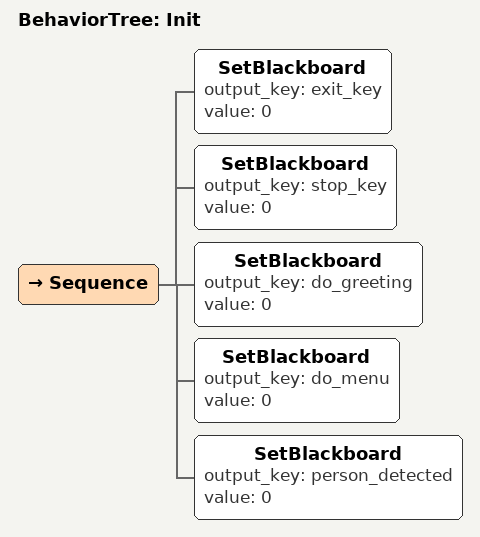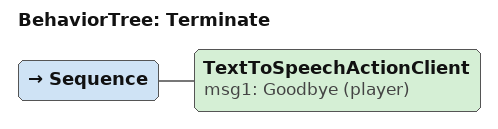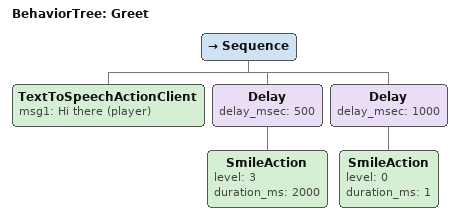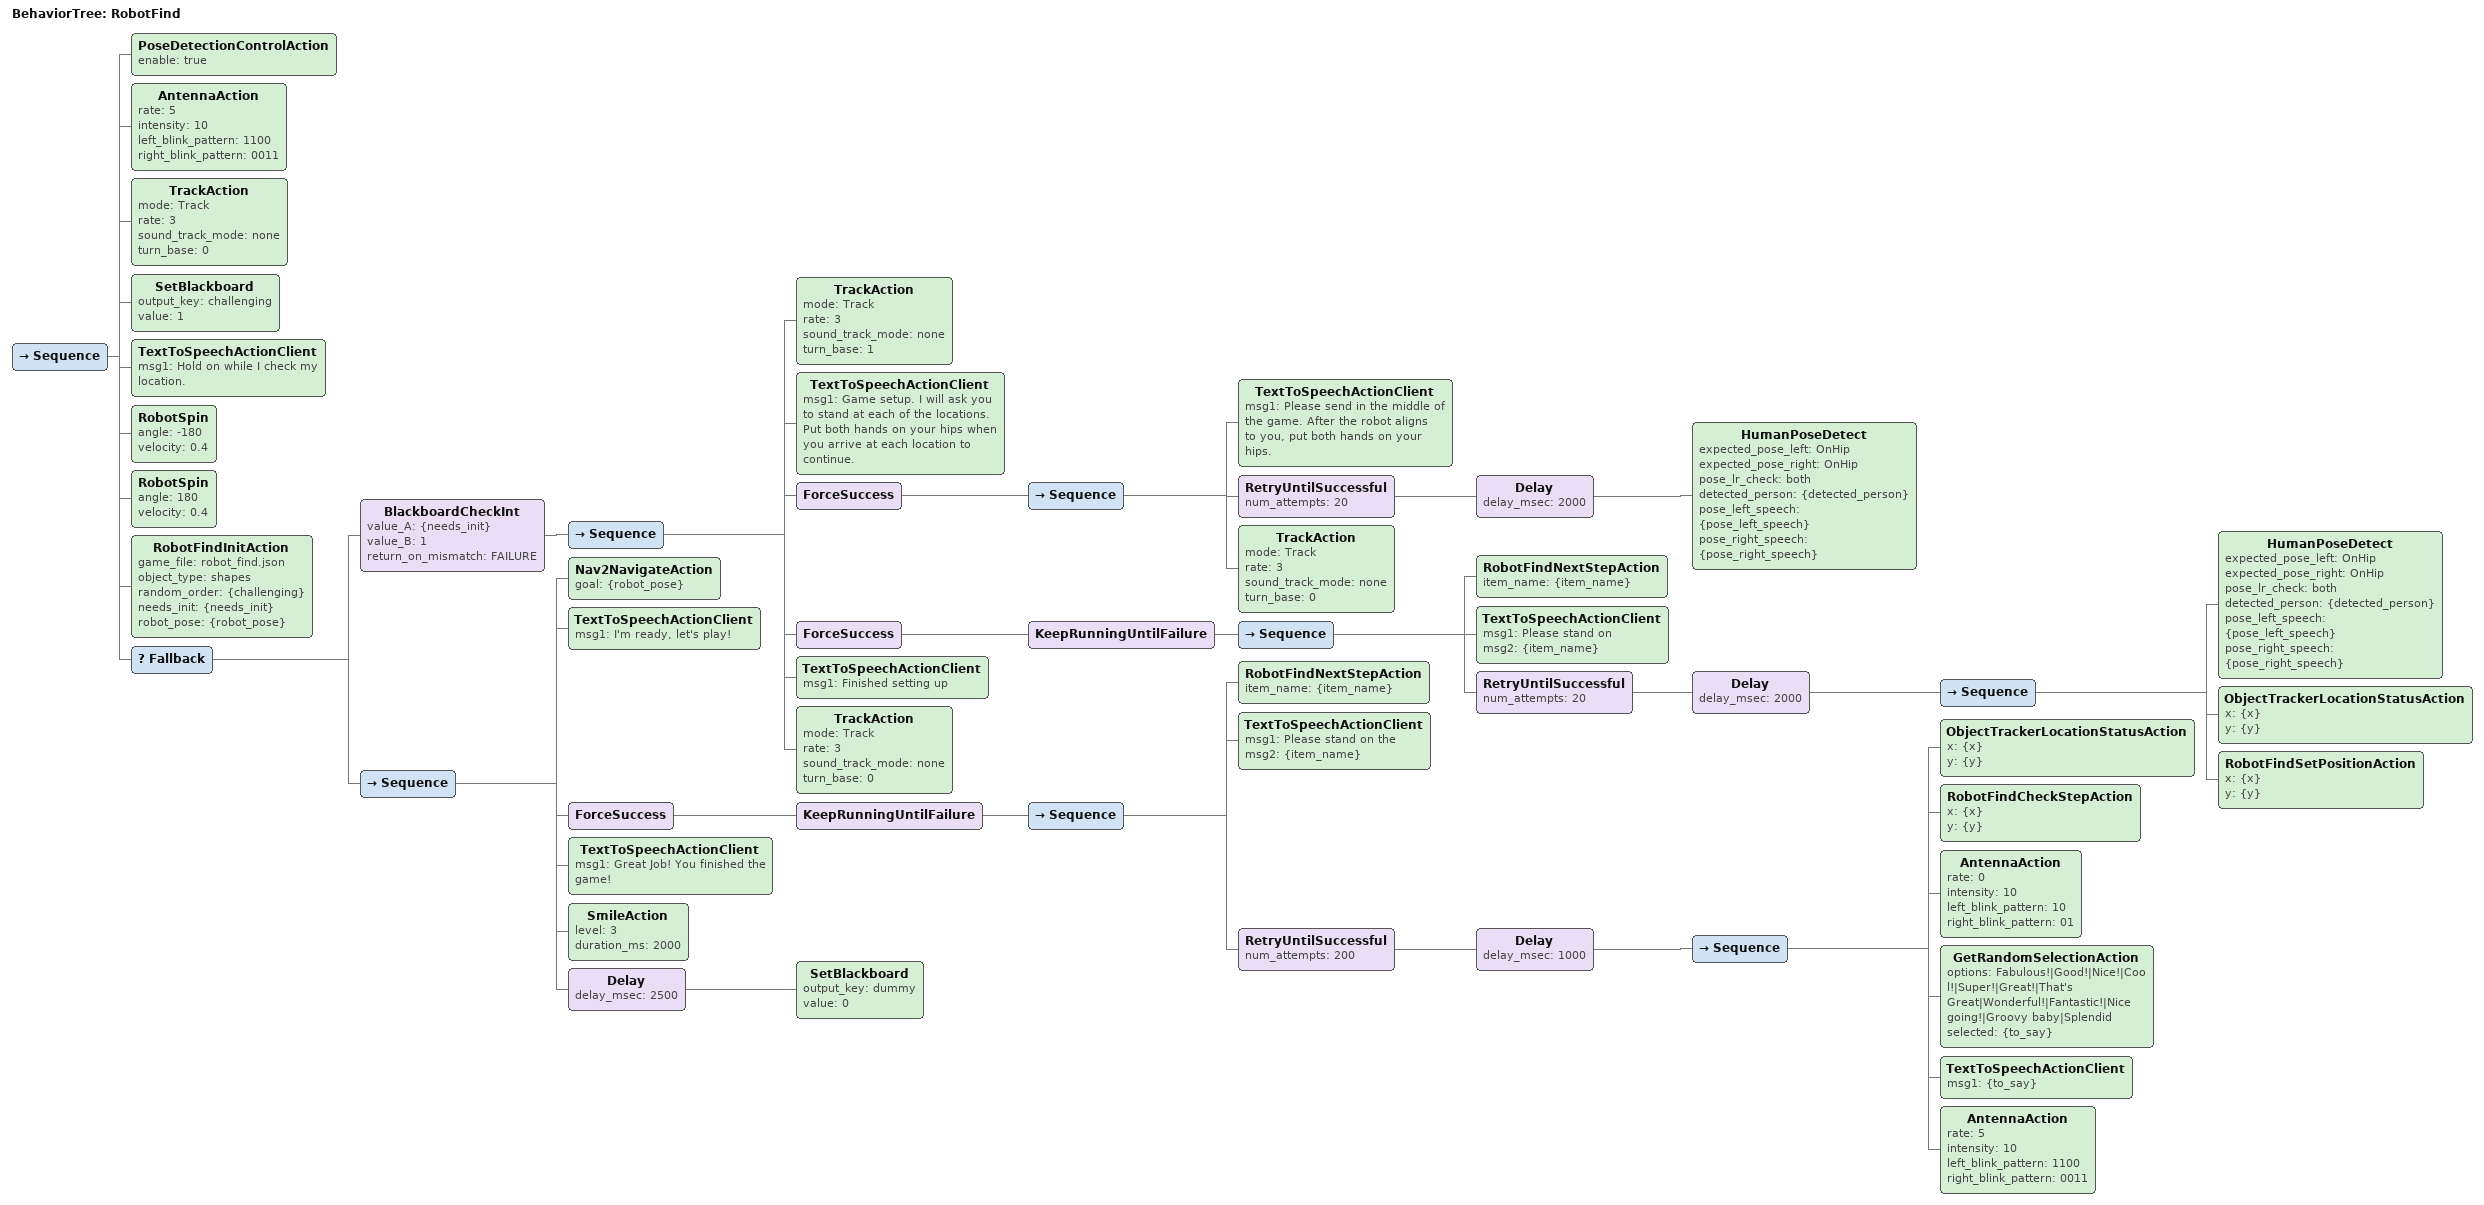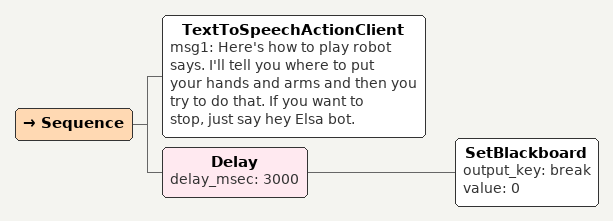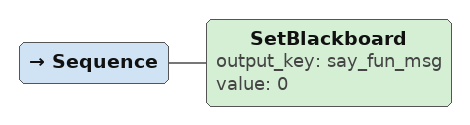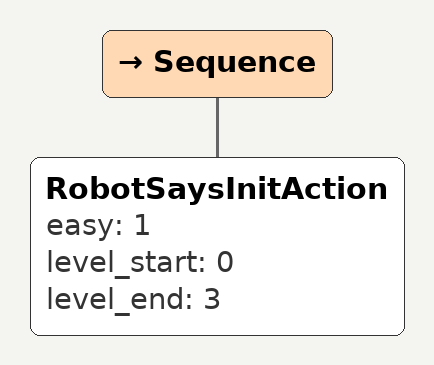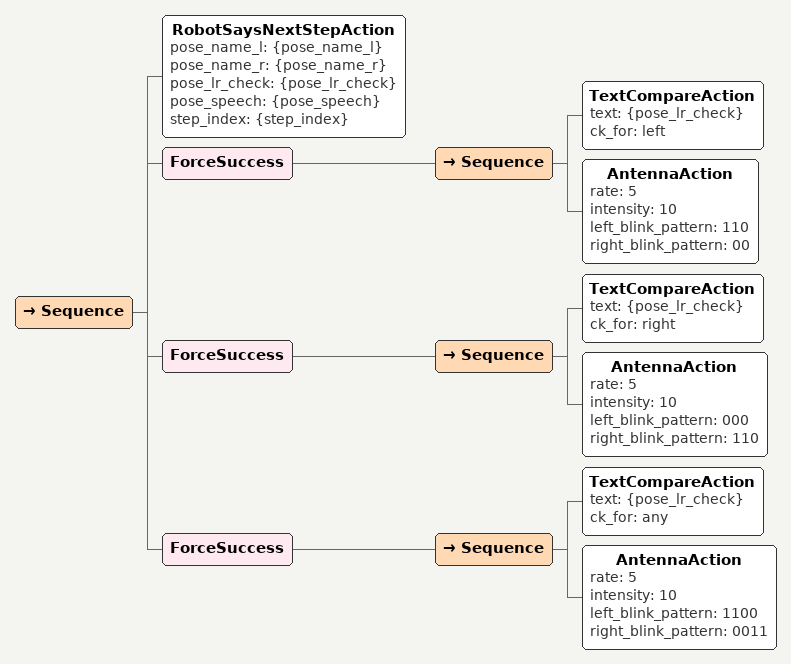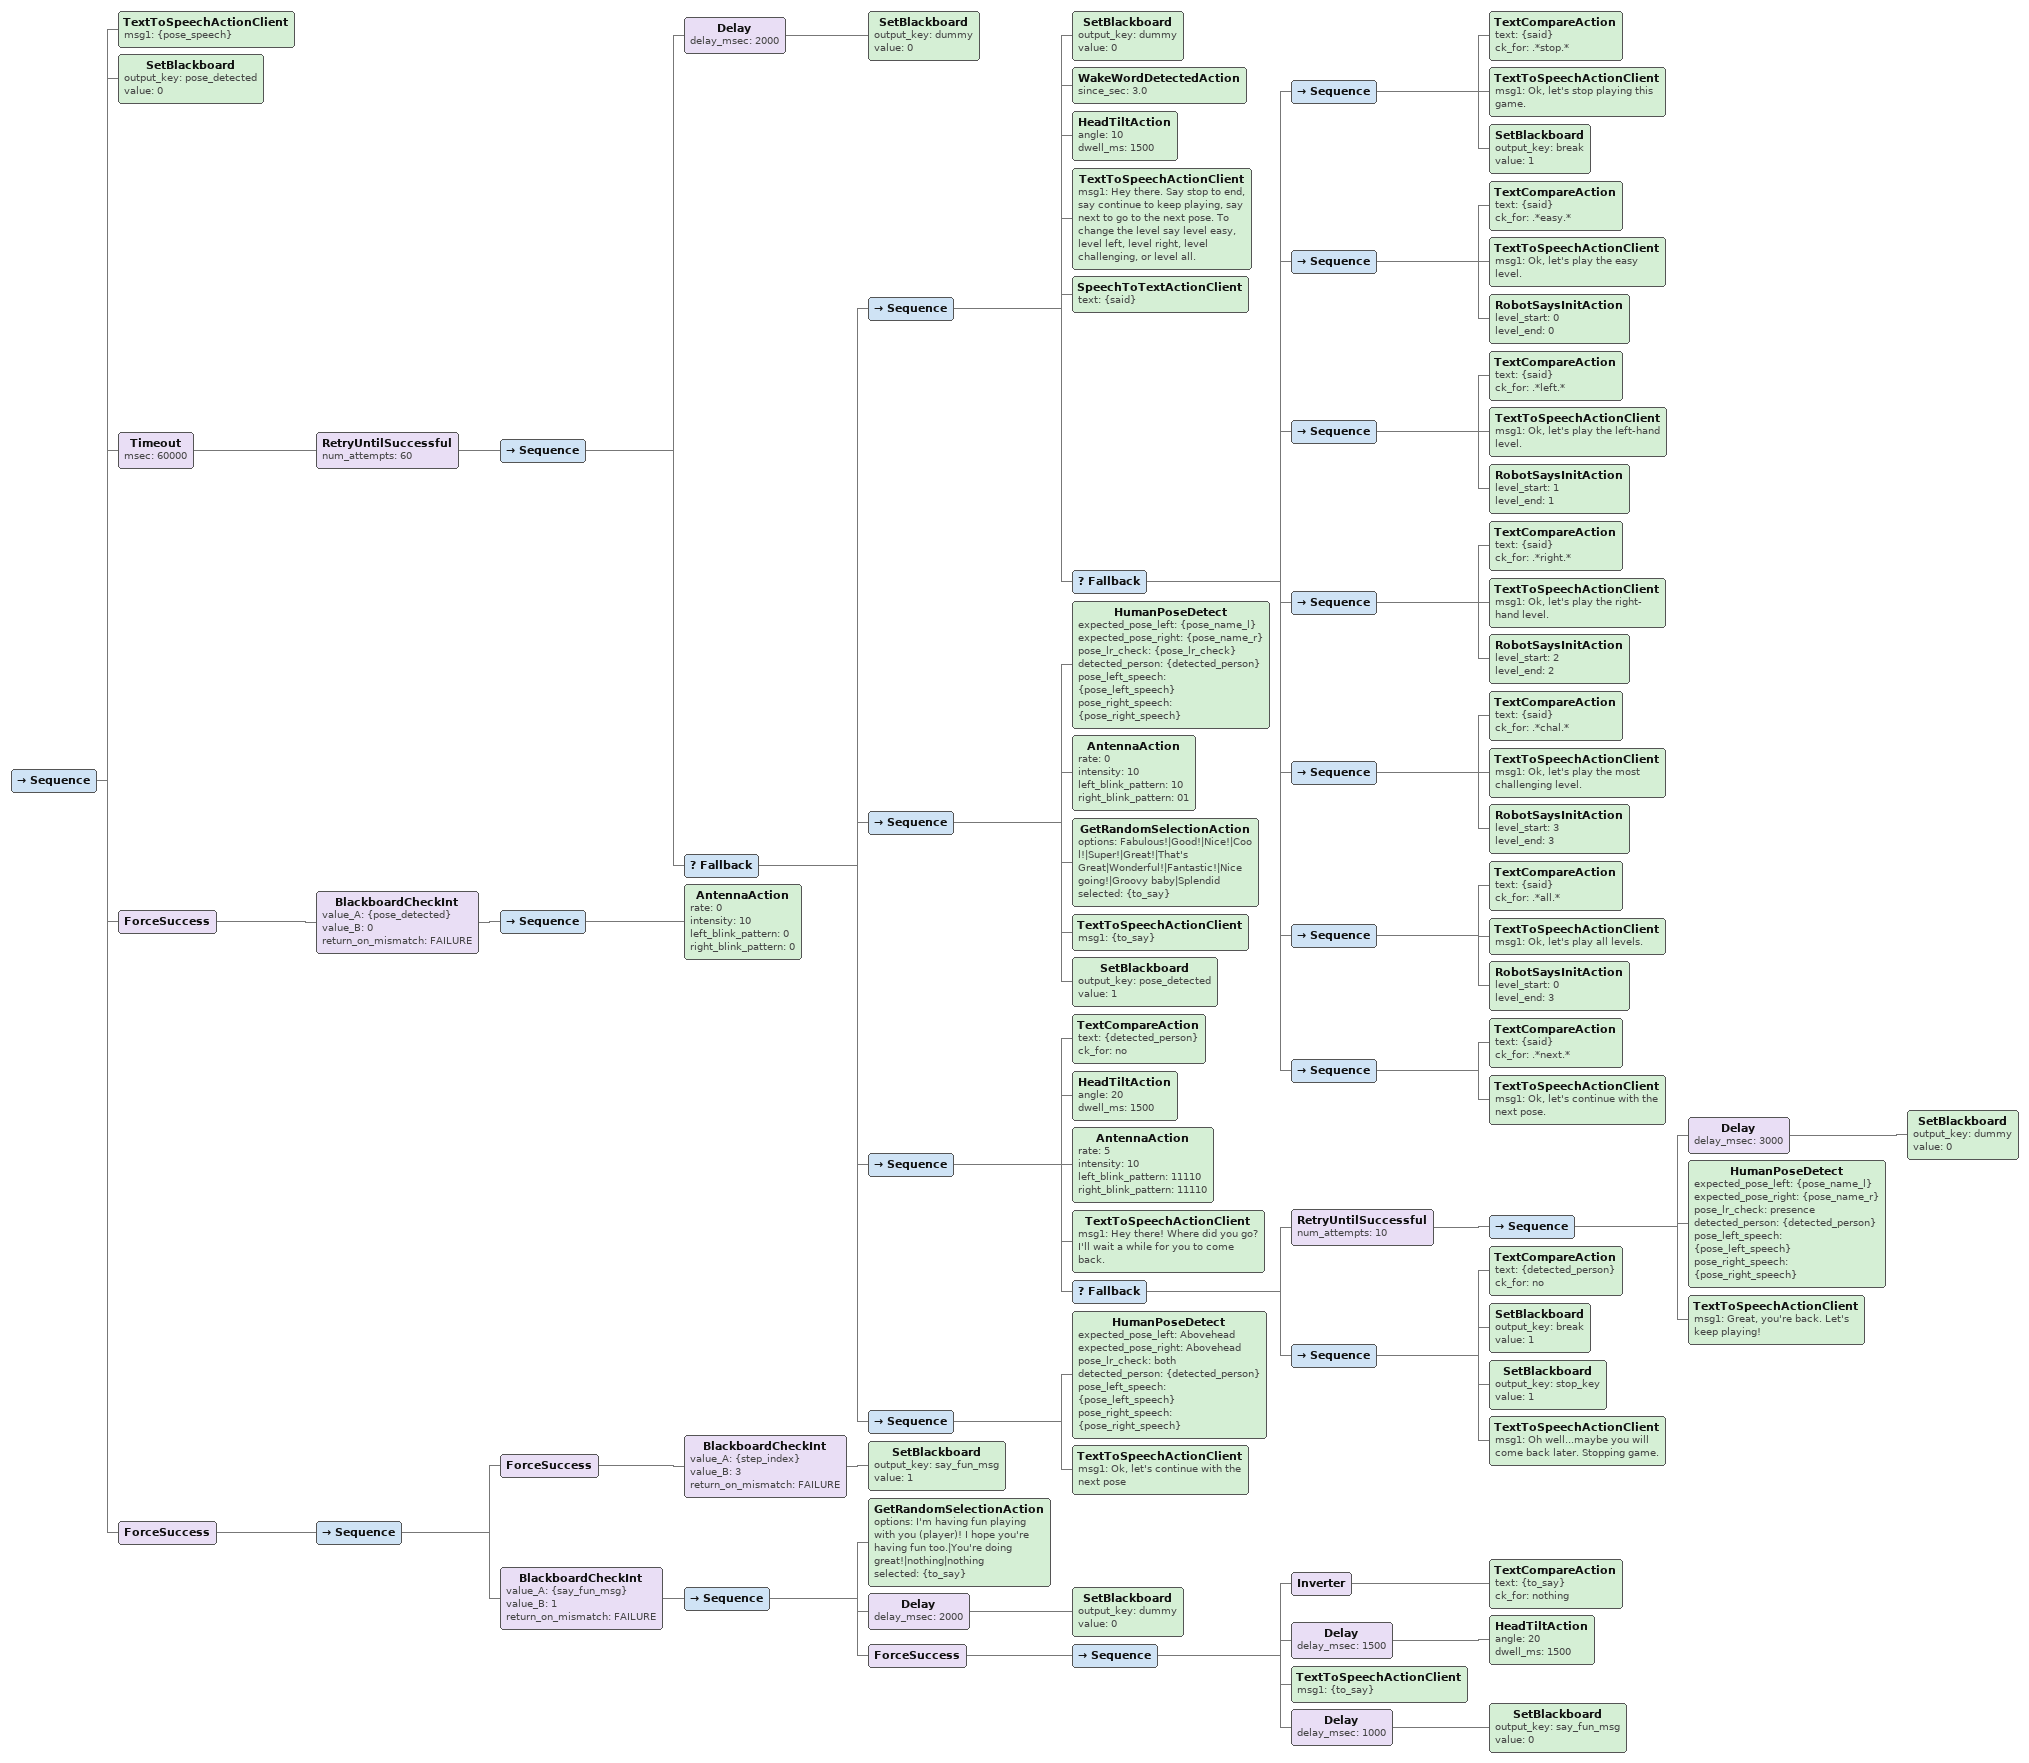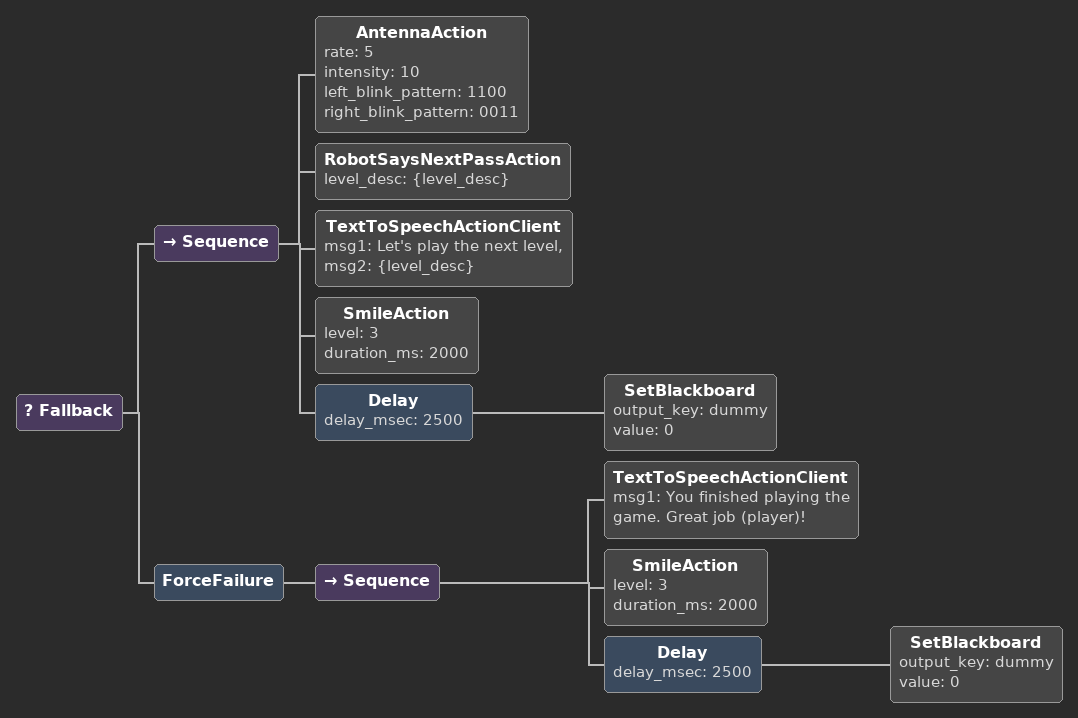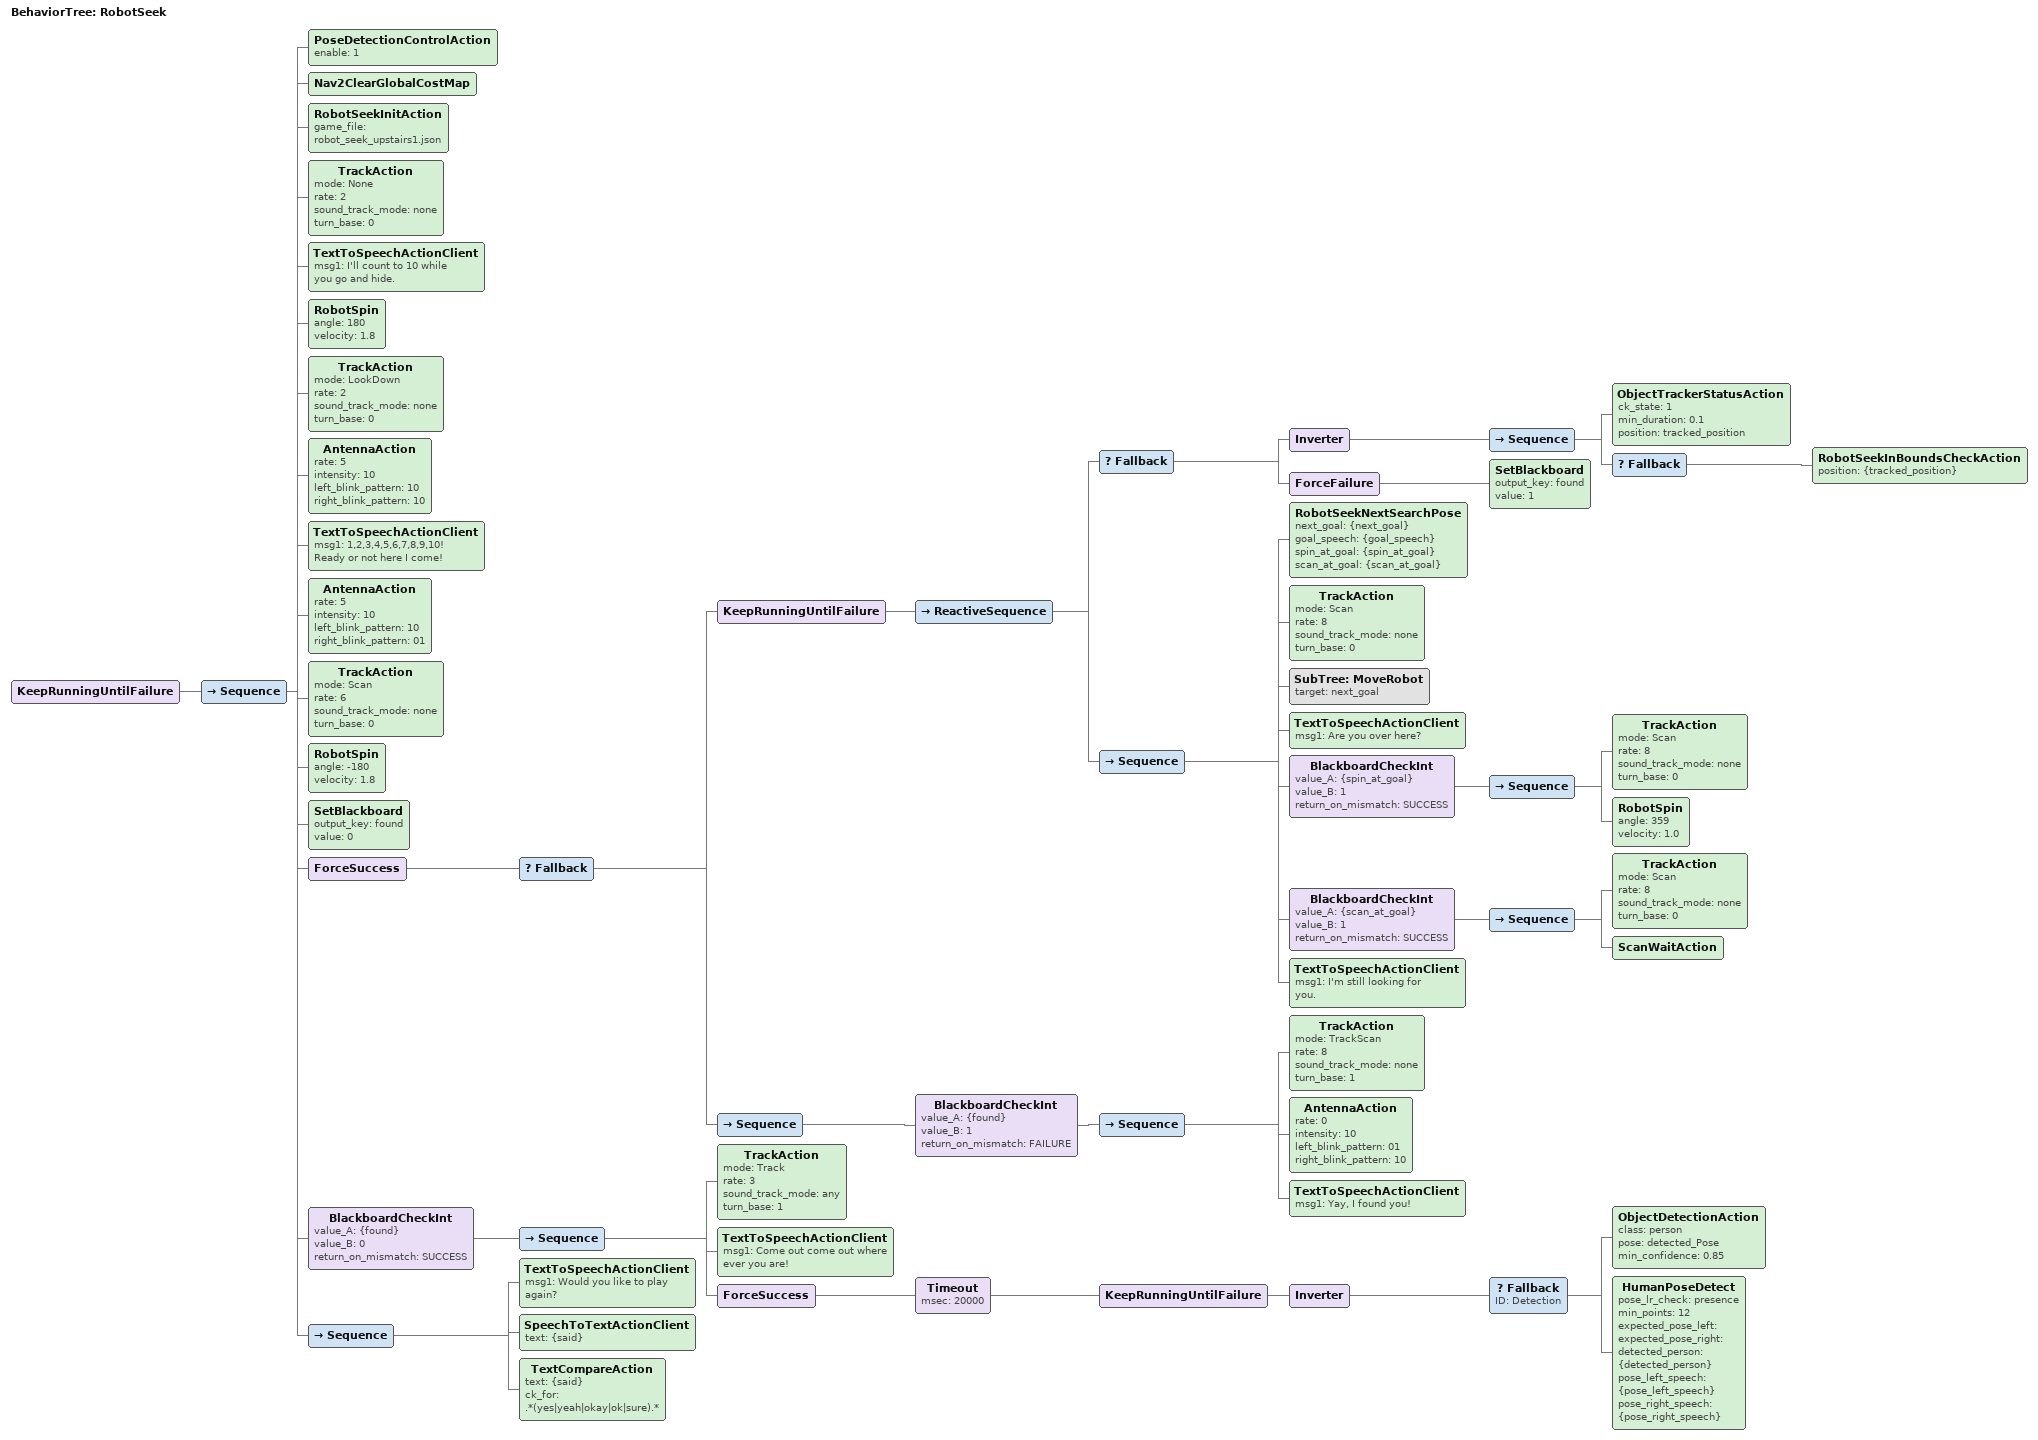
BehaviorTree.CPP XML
<BehaviorTree ID="Init">
	<Sequence>
		<SetBlackboard output_key="exit_key" value="0"/>
		<SetBlackboard output_key="stop_key" value="0"/>
		<SetBlackboard output_key="do_greeting" value="0"/>
		<SetBlackboard output_key="do_menu" value="0"/>
		<SetBlackboard output_key="person_detected" value="0"/>
	</Sequence>
</BehaviorTree>

<BehaviorTree ID="Terminate">
	<Sequence>
		<TextToSpeechActionClient msg1="Goodbye (player)"/>
	</Sequence>
</BehaviorTree>

<BehaviorTree ID="Greet">
	<Sequence>
		<TextToSpeechActionClient msg1="Hi there (player)"/>
		<Delay delay_msec="500">
			<SmileAction level="3" duration_ms="2000"/>
		</Delay>
		<Delay delay_msec="1000">
			<SmileAction level="0" duration_ms="1"/>
		</Delay>
	</Sequence>
</BehaviorTree>

<BehaviorTree ID="RobotFind">
	<Sequence>
		<PoseDetectionControlAction enable="true"/>
		<AntennaAction rate="5" intensity="10" left_blink_pattern="1100" right_blink_pattern="0011"/>
     		<!-- Only use head tracking -->
		<TrackAction mode="Track" rate="3" sound_track_mode="none" turn_base="0"/>
		<!-- Set challenging mode which just randomly orders the numbers/shapes -->
		<SetBlackboard output_key="challenging" value="1"/>

		<!-- Or Prompt for challenging mode -->

		<!-- Spin a bit to get better localized in the case the initial pose was just set -->
		<TextToSpeechActionClient msg1="Hold on while I check my location."/>
		<RobotSpin angle="-180" velocity="0.4"/>
		<RobotSpin angle="180" velocity="0.4"/>

     		<!-- Read the json setup for this game -->
		<RobotFindInitAction game_file="robot_find.json" object_type="shapes" random_order="{challenging}" needs_init="{needs_init}" robot_pose="{robot_pose}"/>

		<!-- Prompt for game setup if already setup -->

		<Fallback>
			<!-- Perform initialization of the number locations if not already specified. After this finishes you will need to start
				the game again, and it will use the initialized game values. -->
			<BlackboardCheckInt value_A="{needs_init}" value_B="1" return_on_mismatch="FAILURE">
				<Sequence>
					<TrackAction mode="Track" rate="3" sound_track_mode="none" turn_base="1"/>
					<TextToSpeechActionClient msg1="Game setup. I will ask you to stand at each of the locations.  Put both hands on your hips when you arrive at each location to continue."/>
					<ForceSuccess>
						<Sequence>
							<TextToSpeechActionClient msg1="Please send in the middle of the game. After the robot aligns to you, put both hands on your hips."/>
							<RetryUntilSuccessful num_attempts="20">
								<Delay delay_msec="2000">
									<HumanPoseDetect expected_pose_left="OnHip" expected_pose_right="OnHip" pose_lr_check="both" detected_person="{detected_person}" pose_left_speech="{pose_left_speech}" pose_right_speech="{pose_right_speech}"/>
								</Delay>
							</RetryUntilSuccessful>
							<TrackAction mode="Track" rate="3" sound_track_mode="none" turn_base="0"/>
						</Sequence>
					</ForceSuccess>

					<ForceSuccess>
						<KeepRunningUntilFailure>
							<Sequence>
								<RobotFindNextStepAction item_name="{item_name}"/>
								<TextToSpeechActionClient msg1="Please stand on " msg2="{item_name}"/>
								<RetryUntilSuccessful num_attempts="20">
									<Delay delay_msec="2000">
										<Sequence>
											<HumanPoseDetect expected_pose_left="OnHip" expected_pose_right="OnHip" pose_lr_check="both" detected_person="{detected_person}" pose_left_speech="{pose_left_speech}" pose_right_speech="{pose_right_speech}"/>
											<ObjectTrackerLocationStatusAction x="{x}" y="{y}"/>
											<RobotFindSetPositionAction x="{x}" y="{y}"/>
										</Sequence>
									</Delay>
								</RetryUntilSuccessful>
							</Sequence>
						</KeepRunningUntilFailure>
					</ForceSuccess>
					<TextToSpeechActionClient msg1="Finished setting up"/>
					<TrackAction mode="Track" rate="3" sound_track_mode="none" turn_base="0"/>
				</Sequence>
			</BlackboardCheckInt>

       		<!-- Main game sequence -->
			<Sequence>
			  	<!-- Move the saved location that faces the playing field -->
         			<Nav2NavigateAction goal="{robot_pose}"/>
				<TextToSpeechActionClient msg1="I'm ready, let's play!"/>

				<ForceSuccess>
					<KeepRunningUntilFailure>
						<Sequence>
						  <!-- Get the next item to ask to stand on, prompt for that, and then keep checking for
						       the player to be close enough. Repeat for each item. -->
							<RobotFindNextStepAction item_name="{item_name}"/>
							<TextToSpeechActionClient msg1="Please stand on the " msg2="{item_name}"/>
							<RetryUntilSuccessful num_attempts="200">
								<Delay delay_msec="1000">
									<Sequence>
										<ObjectTrackerLocationStatusAction x="{x}" y="{y}"/>
										<RobotFindCheckStepAction x="{x}" y="{y}"/>
										<AntennaAction rate="0" intensity="10" left_blink_pattern="10" right_blink_pattern="01"/>
										<GetRandomSelectionAction options="Fabulous!|Good!|Nice!|Cool!|Super!|Great!|That's Great|Wonderful!|Fantastic!|Nice going!|Groovy baby|Splendid" selected="{to_say}"/>
										<TextToSpeechActionClient msg1="{to_say}"/>
										<AntennaAction rate="5" intensity="10" left_blink_pattern="1100" right_blink_pattern="0011"/>
									</Sequence>
								</Delay>
							</RetryUntilSuccessful>
						</Sequence>
					</KeepRunningUntilFailure>
				</ForceSuccess>
				<TextToSpeechActionClient msg1="Great Job! You finished the game!"/>
				<SmileAction level="3" duration_ms="2000"/>
				<Delay delay_msec="2500">
					<SetBlackboard output_key="dummy" value="0"/>
				</Delay>
			</Sequence>
		</Fallback>
	</Sequence>
</BehaviorTree>

<Sequence>
	<TextToSpeechActionClient msg1="Here's how to play robot says. I'll tell you where to put your hands and arms and then you try to do that. If you want to stop, just say hey Elsa bot."/>
	<Delay delay_msec="3000">
		<SetBlackboard output_key="break" value="0"/>
	</Delay>
</Sequence>

<Sequence>
	<SetBlackboard output_key="say_fun_msg" value="0"/>
</Sequence>

<Sequence>
	<RobotSaysInitAction easy="1" level_start="0" level_end="3"/>
</Sequence>

<Sequence>
	<RobotSaysNextStepAction pose_name_l="{pose_name_l}" pose_name_r="{pose_name_r}" pose_lr_check="{pose_lr_check}" pose_speech="{pose_speech}" step_index="{step_index}"/>

	<ForceSuccess>
		<Sequence>
			<TextCompareAction text="{pose_lr_check}" ck_for="left"/>
			<AntennaAction rate="5" intensity="10" left_blink_pattern="110" right_blink_pattern="00"/>
		</Sequence>
	</ForceSuccess>
	<ForceSuccess>
		<Sequence>
			<TextCompareAction text="{pose_lr_check}" ck_for="right"/>
			<AntennaAction rate="5" intensity="10" left_blink_pattern="000" right_blink_pattern="110"/>
		</Sequence>
	</ForceSuccess>
	<ForceSuccess>
		<Sequence>
			<TextCompareAction text="{pose_lr_check}" ck_for="any"/>
			<AntennaAction rate="5" intensity="10" left_blink_pattern="1100" right_blink_pattern="0011"/>
		</Sequence>
	</ForceSuccess>

</Sequence>

<Sequence>
	<TextToSpeechActionClient msg1="{pose_speech}"/>
	<SetBlackboard output_key="pose_detected" value="0"/>

           					<!-- Give the player time to make the pose. -->
	<Timeout msec="60000">
		<RetryUntilSuccessful num_attempts="60">
			<Sequence>
				<Delay delay_msec="2000">
					<SetBlackboard output_key="dummy" value="0"/>
				</Delay>

				<!-- Check for the pose and react accordingly -->
				<Fallback>
					<!-- Check for wake word and if detected speak the game menu and get the response -->
					<Sequence>
						<SetBlackboard output_key="dummy" value="0"/>
						<WakeWordDetectedAction since_sec="3.0"/>
						<HeadTiltAction angle="10" dwell_ms="1500"/>
						<TextToSpeechActionClient msg1="Hey there. Say stop to end, say continue to keep playing, say next to go to the next pose. To change the level say level easy, level left, level right, level challenging, or level all."/>
						<SpeechToTextActionClient text="{said}"/>
						<Fallback>
							<Sequence>
								<TextCompareAction text="{said}" ck_for=".*stop.*"/>
								<TextToSpeechActionClient msg1="Ok, let's stop playing this game."/>
								<SetBlackboard output_key="break" value="1"/>
							</Sequence>
							<Sequence>
								<TextCompareAction text="{said}" ck_for=".*easy.*"/>
								<TextToSpeechActionClient msg1="Ok, let's play the easy level."/>
								<RobotSaysInitAction level_start="0" level_end="0"/>
							</Sequence>
							<Sequence>
								<TextCompareAction text="{said}" ck_for=".*left.*"/>
								<TextToSpeechActionClient msg1="Ok, let's play the left-hand level."/>
								<RobotSaysInitAction level_start="1" level_end="1"/>
							</Sequence>
							<Sequence>
								<TextCompareAction text="{said}" ck_for=".*right.*"/>
								<TextToSpeechActionClient msg1="Ok, let's play the right-hand level."/>
								<RobotSaysInitAction level_start="2" level_end="2"/>
							</Sequence>
							<Sequence>
								<TextCompareAction text="{said}" ck_for=".*chal.*"/>
								<TextToSpeechActionClient msg1="Ok, let's play the most challenging level."/>
								<RobotSaysInitAction level_start="3" level_end="3"/>
							</Sequence>
							<Sequence>
								<TextCompareAction text="{said}" ck_for=".*all.*"/>
								<TextToSpeechActionClient msg1="Ok, let's play all levels."/>
								<RobotSaysInitAction level_start="0" level_end="3"/>
							</Sequence>
							<Sequence>
								<TextCompareAction text="{said}" ck_for=".*next.*"/>
								<TextToSpeechActionClient msg1="Ok, let's continue with the next pose."/>
							</Sequence>
						</Fallback>
					</Sequence>

					<!-- If pose detected, then voice praise and blink the LEDs excitedly -->
					<Sequence>
						<HumanPoseDetect expected_pose_left="{pose_name_l}" expected_pose_right="{pose_name_r}" pose_lr_check="{pose_lr_check}" detected_person="{detected_person}" pose_left_speech="{pose_left_speech}" pose_right_speech="{pose_right_speech}"/>
						<AntennaAction rate="0" intensity="10" left_blink_pattern="10" right_blink_pattern="01"/>
						<GetRandomSelectionAction options="Fabulous!|Good!|Nice!|Cool!|Super!|Great!|That's Great|Wonderful!|Fantastic!|Nice going!|Groovy baby|Splendid" selected="{to_say}"/>
						<TextToSpeechActionClient msg1="{to_say}"/>
						<SetBlackboard output_key="pose_detected" value="1"/>
					</Sequence>

					<!-- Check for a person still in view. Quit game if the player leaves. -->
					<Sequence>
						<TextCompareAction text="{detected_person}" ck_for="no"/>
						<HeadTiltAction angle="20" dwell_ms="1500"/>
						<AntennaAction rate="5" intensity="10" left_blink_pattern="11110" right_blink_pattern="11110"/>
						<TextToSpeechActionClient msg1="Hey there! Where did you go?  I'll wait a while for you to come back."/>
						<Fallback>
							<RetryUntilSuccessful num_attempts="10">
								<Sequence>
									<Delay delay_msec="3000">
										<SetBlackboard output_key="dummy" value="0"/>
									</Delay>
									<HumanPoseDetect expected_pose_left="{pose_name_l}" expected_pose_right="{pose_name_r}" pose_lr_check="presence" detected_person="{detected_person}" pose_left_speech="{pose_left_speech}" pose_right_speech="{pose_right_speech}"/>
									<TextToSpeechActionClient msg1="Great, you're back.  Let's keep playing!"/>
								</Sequence>
							</RetryUntilSuccessful>
							<Sequence>
								<TextCompareAction text="{detected_person}" ck_for="no"/>
								<SetBlackboard output_key="break" value="1"/>
								<SetBlackboard output_key="stop_key" value="1"/>
								<TextToSpeechActionClient msg1="Oh well...maybe you will come back later.  Stopping game."/>
							</Sequence>
						</Fallback>
					</Sequence>

					<!-- Check for both hands above head which means to skip this pose -->
					<Sequence>
						<HumanPoseDetect expected_pose_left="Abovehead" expected_pose_right="Abovehead" pose_lr_check="both" detected_person="{detected_person}" pose_left_speech="{pose_left_speech}" pose_right_speech="{pose_right_speech}"/>
						<TextToSpeechActionClient msg1="Ok, let's continue with the next pose"/>
					</Sequence>

				</Fallback>
			</Sequence>
		</RetryUntilSuccessful>
	</Timeout>

	<ForceSuccess>
		<BlackboardCheckInt value_A="{pose_detected}" value_B="0" return_on_mismatch="FAILURE">
			<Sequence>
				<AntennaAction rate="0" intensity="10" left_blink_pattern="0" right_blink_pattern="0"/>
			</Sequence>
		</BlackboardCheckInt>
	</ForceSuccess>

	<!-- Say a friendly "I'm having fun message" at most once per round -->
	<ForceSuccess>
	  	<Sequence>
		  	<!-- Enable after 4th step -->
			<ForceSuccess>
				<BlackboardCheckInt value_A="{step_index}" value_B="3" return_on_mismatch="FAILURE">
				<SetBlackboard output_key="say_fun_msg" value="1"/>
				</BlackboardCheckInt>
			</ForceSuccess>

			<BlackboardCheckInt value_A="{say_fun_msg}" value_B="1" return_on_mismatch="FAILURE">
				<Sequence>
					<GetRandomSelectionAction options="I'm having fun playing with you (player)! I hope you're having fun too.|You're doing great!|nothing|nothing" selected="{to_say}"/>
					<Delay delay_msec="2000">
						<SetBlackboard output_key="dummy" value="0"/>
					</Delay>
					<ForceSuccess>
						<Sequence>
							<Inverter>
								<TextCompareAction text="{to_say}" ck_for="nothing"/>
							</Inverter>
							<Delay delay_msec="1500">
								<HeadTiltAction angle="20" dwell_ms="1500"/>
							</Delay>
							<TextToSpeechActionClient msg1="{to_say}"/>
							<Delay delay_msec="1000">
								<SetBlackboard output_key="say_fun_msg" value="0"/>
							</Delay>
						</Sequence>
					</ForceSuccess>
				</Sequence>
			</BlackboardCheckInt>
             						</Sequence>
	</ForceSuccess>

</Sequence>

<Fallback>
	<Sequence>
		<AntennaAction rate="5" intensity="10" left_blink_pattern="1100" right_blink_pattern="0011"/>
		<RobotSaysNextPassAction level_desc="{level_desc}"/>
		<TextToSpeechActionClient msg1="Let's play the next level, " msg2="{level_desc}"/>
		<SmileAction level="3" duration_ms="2000"/>
		<Delay delay_msec="2500">
			<SetBlackboard output_key="dummy" value="0"/>
		</Delay>
	</Sequence>

	<!-- No more game passes, end of game. -->
	<ForceFailure>
		<Sequence>
			<TextToSpeechActionClient msg1="You finished playing the game. Great job (player)!"/>
			<SmileAction level="3" duration_ms="2000"/>
			<Delay delay_msec="2500">
				<SetBlackboard output_key="dummy" value="0"/>
			</Delay>
		</Sequence>
	</ForceFailure>
</Fallback>

<BehaviorTree ID="RobotSeek">
	<KeepRunningUntilFailure>
		<Sequence>
			<!--TextToSpeechActionClient msg1="Hold on while I get ready. " /-->
			<PoseDetectionControlAction enable="1"/>
			<Nav2ClearGlobalCostMap/>
			<!-- Load the search positions from the config json file.  This will calculate a path
			     to each location and determine the closet one to try first. -->
			<!--RobotSeekInitAction game_file="robot_seek_backyard1.json" /-->
			<RobotSeekInitAction game_file="robot_seek_upstairs1.json"/>
			<TrackAction mode="None" rate="2" sound_track_mode="none" turn_base="0"/>
			<!--TextToSpeechActionClient msg1="Let's play!" /-->
			<TextToSpeechActionClient msg1="I'll count to 10 while you go and hide."/>
			<!-- Turn around and count to 10 -->
			<RobotSpin angle="180" velocity="1.8"/>
			<TrackAction mode="LookDown" rate="2" sound_track_mode="none" turn_base="0"/>
			<AntennaAction rate="5" intensity="10" left_blink_pattern="10" right_blink_pattern="10"/>
			<TextToSpeechActionClient msg1="1,2,3,4,5,6,7,8,9,10! Ready or not here I come!"/>
			<AntennaAction rate="5" intensity="10" left_blink_pattern="10" right_blink_pattern="01"/>
			<TrackAction mode="Scan" rate="6" sound_track_mode="none" turn_base="0"/>
			<RobotSpin angle="-180" velocity="1.8"/>
			<SetBlackboard output_key="found" value="0"/>
			<ForceSuccess>
				<Fallback>
				  <!-- Go to each search location.  Search while moving and at the position -->
					<KeepRunningUntilFailure>
						<ReactiveSequence>
							<Fallback>
								<Inverter>
								  <!-- Both object detection and pose detection are used for best detection results.  -->
								  	<Sequence>
										<!--Fallback ID="Detection" -->
											<!--ObjectDetectionAction class="person" pose="detected_Pose" min_confidence="0.85" /-->
										<!--/Fallback-->
										<ObjectTrackerStatusAction ck_state="1" min_duration="0.1" position="tracked_position"/>
										<Fallback>
											<RobotSeekInBoundsCheckAction position="{tracked_position}"/>
										</Fallback>
									</Sequence>
								</Inverter>
								<ForceFailure>
									<SetBlackboard output_key="found" value="1"/>
								</ForceFailure>
							</Fallback>
							<Sequence>
								<RobotSeekNextSearchPose next_goal="{next_goal}" goal_speech="{goal_speech}" spin_at_goal="{spin_at_goal}" scan_at_goal="{scan_at_goal}"/>
								<TrackAction mode="Scan" rate="8" sound_track_mode="none" turn_base="0"/>
								<SubTree ID="MoveRobot" target="next_goal"/>
								<!-- TextToSpeechActionClient msg1="{goal_speech}" / -->
								<TextToSpeechActionClient msg1="Are you over here?"/>

								<!-- The config for each location specifies whether to turn around to search
								     or just move the head back and forth -->
								<BlackboardCheckInt value_A="{spin_at_goal}" value_B="1" return_on_mismatch="SUCCESS">
									<Sequence>
										<TrackAction mode="Scan" rate="8" sound_track_mode="none" turn_base="0"/>
										<RobotSpin angle="359" velocity="1.0"/>
									</Sequence>
								</BlackboardCheckInt>
								<BlackboardCheckInt value_A="{scan_at_goal}" value_B="1" return_on_mismatch="SUCCESS">
									<Sequence>
										<TrackAction mode="Scan" rate="8" sound_track_mode="none" turn_base="0"/>
										<ScanWaitAction/>
									</Sequence>
								</BlackboardCheckInt>
								<TextToSpeechActionClient msg1="I'm still looking for you."/>
							</Sequence>
						</ReactiveSequence>
					</KeepRunningUntilFailure>
					<Sequence>
					  <!-- Say a message if player found -->
						<BlackboardCheckInt value_A="{found}" value_B="1" return_on_mismatch="FAILURE">
							<Sequence>
								<TrackAction mode="TrackScan" rate="8" sound_track_mode="none" turn_base="1"/>
								<AntennaAction rate="0" intensity="10" left_blink_pattern="01" right_blink_pattern="10"/>
								<TextToSpeechActionClient msg1="Yay, I found you!"/>
							</Sequence>
						</BlackboardCheckInt>
					</Sequence>
				</Fallback>
			</ForceSuccess>
			<!-- Say a message if player not found after search all locations -->
			<BlackboardCheckInt value_A="{found}" value_B="0" return_on_mismatch="SUCCESS">
				<Sequence>
					<TrackAction mode="Track" rate="3" sound_track_mode="any" turn_base="1"/>
					<TextToSpeechActionClient msg1="Come out come out where ever you are!"/>
					<ForceSuccess>
						<Timeout msec="20000">
							<KeepRunningUntilFailure>
								<Inverter>
									<Fallback ID="Detection">
										<ObjectDetectionAction class="person" pose="detected_Pose" min_confidence="0.85"/>
										<HumanPoseDetect pose_lr_check="presence" min_points="12" expected_pose_left="" expected_pose_right="" detected_person="{detected_person}" pose_left_speech="{pose_left_speech}" pose_right_speech="{pose_right_speech}"/>
									</Fallback>
								</Inverter>
							</KeepRunningUntilFailure>
						</Timeout>
					</ForceSuccess>
				</Sequence>
			</BlackboardCheckInt>
			<Sequence>
				<TextToSpeechActionClient msg1="Would you like to play again?"/>
				<SpeechToTextActionClient text="{said}"/>
				<TextCompareAction text="{said}" ck_for=".*(yes|yeah|okay|ok|sure).*"/>
			</Sequence>
		</Sequence>
	</KeepRunningUntilFailure>
</BehaviorTree>
